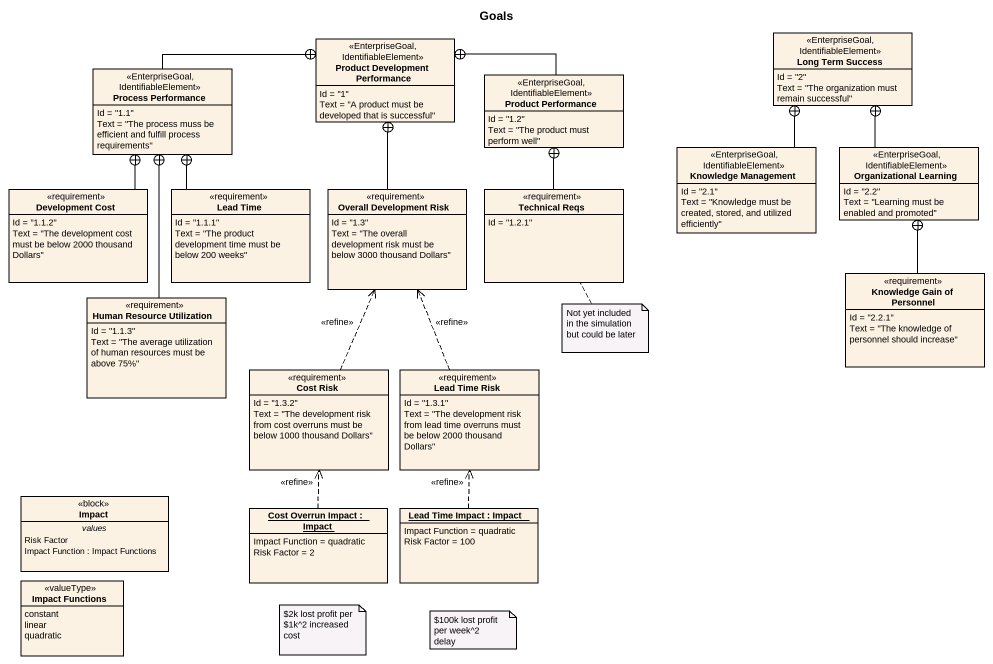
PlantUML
@startuml
title Goals
hide circle
hide empty members
class "Product Development Performance" as Product_Development <<EnterpriseGoal, IdentifiableElement>> {
  Id = "1"
  Text = "A product must be developed that is successful"
}
class "Long Term Success" as Long_Term_Success <<EnterpriseGoal, IdentifiableElement>> {
  Id = "2"
  Text = "The organization must remain successful"
}
class "Process Performance" as Process_Performance <<EnterpriseGoal, IdentifiableElement>> {
  Id = "1.1"
  Text = "The process muss be efficient and fulfill process requirements"
}
class "Product Performance" as Product_Performance <<EnterpriseGoal, IdentifiableElement>> {
  Id = "1.2"
  Text = "The product must perform well"
}
class "Knowledge Management" as Knowledge_Management <<EnterpriseGoal, IdentifiableElement>> {
  Id = "2.1"
  Text = "Knowledge must be created, stored, and utilized efficiently"
}
class "Organizational Learning" as Organizational_Learning <<EnterpriseGoal, IdentifiableElement>> {
  Id = "2.2"
  Text = "Learning must be enabled and promoted"
}
class "Development Cost" as Development_Cost <<requirement>> {
  Id = "1.1.2"
  Text = "The development cost must be below 2000 thousand Dollars"
}
class "Lead Time" as Lead_Time <<requirement>> {
  Id = "1.1.1"
  Text = "The product development time must be below 200 weeks"
}
class "Overall Development Risk" as Overall_Development_Risk <<requirement>> {
  Id = "1.3"
  Text = "The overall development risk must be below 3000 thousand Dollars"
}
class "Technical Reqs" as Technical_Reqs <<requirement>> {
  Id = "1.2.1"
}
class "Knowledge Gain of Personnel" as Knowledge_Gain_of_Personnel <<requirement>> {
  Id = "2.2.1"
  Text = "The knowledge of personnel should increase"
}
class "Human Resource Utilization" as Human_Resource_Utilization <<requirement>> {
  Id = "1.1.3"
  Text = "The average utilization of human resources must be above 75%"
}
class "Cost Risk" as Cost_Risk <<requirement>> {
  Id = "1.3.2"
  Text = "The development risk from cost overruns must be below 1000 thousand Dollars"
}
class "Lead Time Risk" as Lead_Time_Risk <<requirement>> {
  Id = "1.3.1"
  Text = "The development risk from lead time overruns must be below 2000 thousand Dollars"
}
class Impact <<block>> {
  -- values --
  Risk Factor
  Impact Function : Impact Functions
}
object "Cost Overrun Impact : Impact" as Cost_Overrun_Impact {
  Impact Function = quadratic
  Risk Factor = 2
}
object "Lead Time Impact : Impact" as Lead_Time_Impact {
  Impact Function = quadratic
  Risk Factor = 100
}
enum "Impact Functions" as Impact_Functions <<valueType>> {
  constant
  linear
  quadratic
}
Process_Performance -right-+ Product_Development
Product_Performance -left-+ Product_Development
Knowledge_Management -up-+ Long_Term_Success
Organizational_Learning -up-+ Long_Term_Success
Development_Cost -up-+ Process_Performance
Lead_Time -up-+ Process_Performance
Overall_Development_Risk -up-+ Product_Development
Technical_Reqs -up-+ Product_Performance
Knowledge_Gain_of_Personnel -up-+ Organizational_Learning
Human_Resource_Utilization -up-+ Process_Performance
Cost_Risk .up.> Overall_Development_Risk : <<refine>>
Lead_Time_Risk .up.> Overall_Development_Risk : <<refine>>
Cost_Overrun_Impact .up.> Cost_Risk : <<refine>>
Lead_Time_Impact .up.> Lead_Time_Risk : <<refine>>
note bottom of Technical_Reqs : Not yet included in the simulation but could be later
note as N2
  ~$2k lost profit per ~$1k^2 increased cost
end note
note as N3
  ~$100k lost profit per week^2 delay
end note
@enduml
